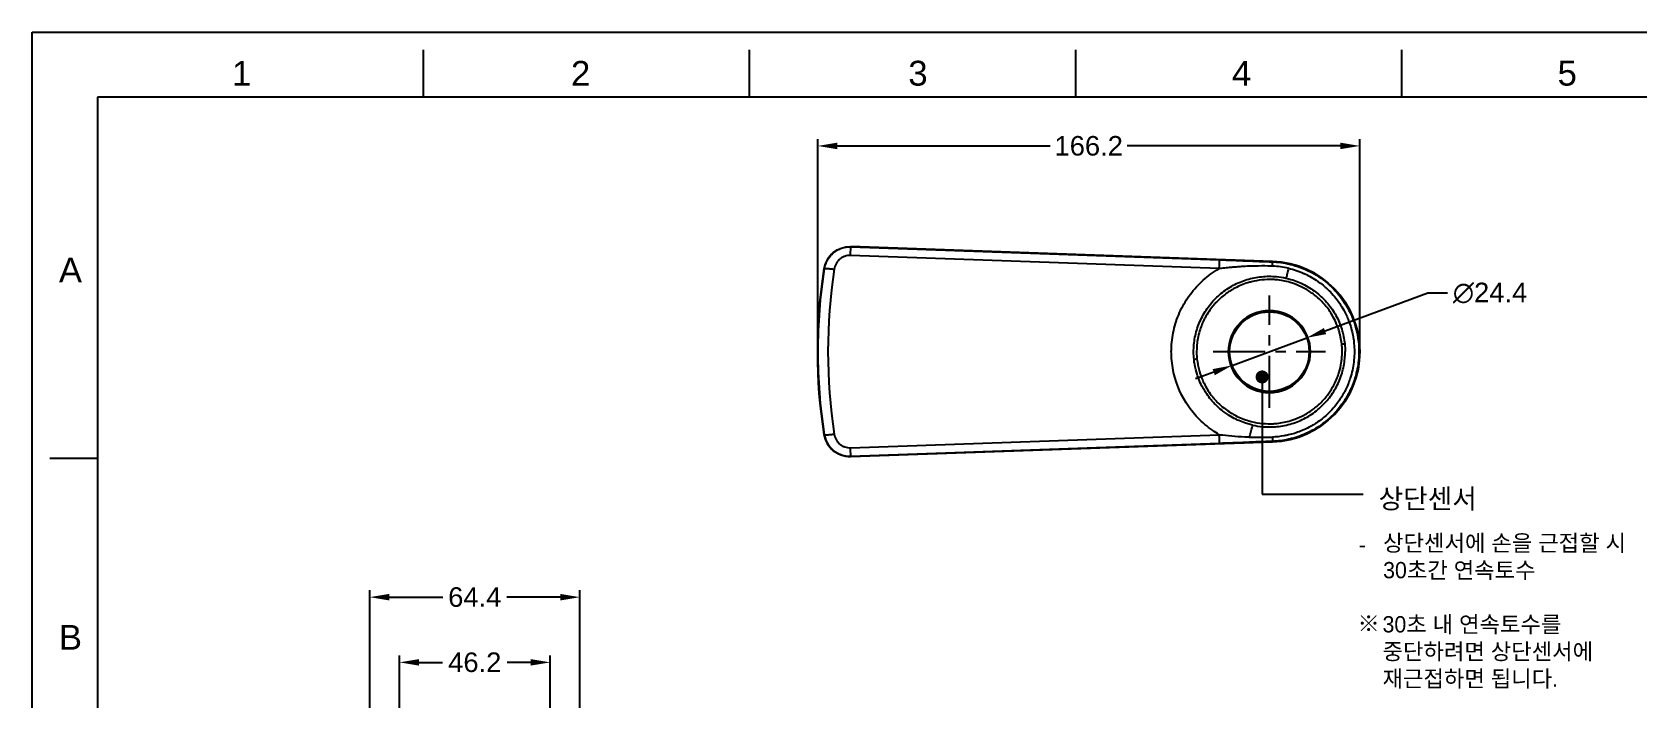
# Model space of a CAD drawing. Header units: millimetres. Extents: x 4900 to 5740, y 840 to 1434.
# Drawn here: x 4900 to 5392.7, y 1229.1 to 1434 of the extents above; entities that cross this region are included whole.
import ezdxf

# ---------------------------------------------------------------- set-up
doc = ezdxf.new("R2010")
doc.units = ezdxf.units.MM
doc.linetypes.add('CENTERX2', pattern=[101.6, 63.5, -12.7, 12.7, -12.7])
for name, color, linetype in [('CENTER', 1, 'CENTERX2'), ('DIM', 3, 'Continuous'), ('FORM', 7, 'Continuous'), ('TEXT', 2, 'Continuous')]:
    doc.layers.add(name, color=color, linetype=linetype)
doc.styles.get("Standard").update_dxf_attribs({"font": 'arial.ttf'})
doc.dimstyles.new('사본 ISO-25', dxfattribs={"dimtxt": 7, "dimasz": 7, "dimexe": 2.1, "dimexo": 2.1, "dimgap": 2, "dimtad": 1, "dimtih": 1, "dimtoh": 1, "dimdec": 1, "dimdsep": 46, "dimtxsty": 'Standard', "dimcen": 0, "dimclrd": 3, "dimclre": 3, "dimclrt": 4, "dimazin": 2, "dimtp": 0.1, "dimtm": 0.1, "dimtfac": 0.714286, "dimtdec": 1, "dimtmove": 0, "dimatfit": 3, "dimfxl": 1, "dimarcsym": 0})

# ---------------------------------------------------------------- blocks, each defined once
blk = doc.blocks.new('*D79')
at = {"layer": 'DIM', "color": 3, "lineweight": -2, "transparency": 16777216}
for p, q in [((5327.99, 1353.93), (5296.45, 1342.28)), ((5333.99, 1353.93), (5327.99, 1353.93)), ((5267.93, 1331.74), (5290.82, 1340.2)), ((5262.3, 1329.66), (5256.68, 1327.58))]:
    blk.add_line(p, q, dxfattribs=at)
at = {"layer": 'DIM', "color": 3, "transparency": 16777216}
for points in [[(5296.1, 1343.22), (5296.8, 1341.34), (5290.82, 1340.2)], [(5261.96, 1330.6), (5262.65, 1328.72), (5267.93, 1331.74)]]:
    blk.add_solid(points, dxfattribs=at)
at = {"layer": 'DIM', "color": 4, "transparency": 16777216, "insert": (5347.04, 1353.93), "char_height": 6, "attachment_point": 5}
blk.add_mtext('∅24.4', dxfattribs=at)
blk = doc.blocks.new('*D80')
at = {"layer": 'DIM', "color": 3, "lineweight": -2, "transparency": 16777216}
for p, q in [((5140.88, 1338.07), (5140.88, 1401.18)), ((5307.09, 1338.07), (5307.09, 1401.18)), ((5146.88, 1399.08), (5212.17, 1399.08)), ((5301.09, 1399.08), (5235.79, 1399.08))]:
    blk.add_line(p, q, dxfattribs=at)
at = {"layer": 'DIM', "color": 3, "transparency": 16777216}
for points in [[(5146.88, 1400.08), (5146.88, 1398.08), (5140.88, 1399.08)], [(5301.09, 1400.08), (5301.09, 1398.08), (5307.09, 1399.08)]]:
    blk.add_solid(points, dxfattribs=at)
at = {"layer": 'DIM', "color": 4, "transparency": 16777216, "insert": (5223.98, 1399.08), "char_height": 6, "attachment_point": 5}
blk.add_mtext('166.2', dxfattribs=at)
blk = doc.blocks.new('*D81')
at = {"layer": 'DIM', "color": 3, "lineweight": -2, "transparency": 16777216}
for p, q in [((5003.52, 1211.73), (5003.52, 1262.73)), ((5067.95, 1211.73), (5067.95, 1262.73)), ((5009.52, 1260.63), (5025.94, 1260.63)), ((5061.95, 1260.63), (5045.53, 1260.63))]:
    blk.add_line(p, q, dxfattribs=at)
at = {"layer": 'DIM', "color": 3, "transparency": 16777216}
for points in [[(5009.52, 1261.63), (5009.52, 1259.63), (5003.52, 1260.63)], [(5061.95, 1261.63), (5061.95, 1259.63), (5067.95, 1260.63)]]:
    blk.add_solid(points, dxfattribs=at)
at = {"layer": 'DIM', "color": 4, "transparency": 16777216, "insert": (5035.73, 1260.63), "char_height": 6, "attachment_point": 5}
blk.add_mtext('64.4', dxfattribs=at)
blk = doc.blocks.new('*D82')
at = {"layer": 'DIM', "color": 3, "lineweight": -2, "transparency": 16777216}
for p, q in [((5012.62, 1221.93), (5012.62, 1242.73)), ((5058.85, 1221.93), (5058.85, 1242.73)), ((5018.62, 1240.63), (5025.85, 1240.63)), ((5052.85, 1240.63), (5045.62, 1240.63))]:
    blk.add_line(p, q, dxfattribs=at)
at = {"layer": 'DIM', "color": 3, "transparency": 16777216}
for points in [[(5018.62, 1241.63), (5018.62, 1239.63), (5012.62, 1240.63)], [(5052.85, 1241.63), (5052.85, 1239.63), (5058.85, 1240.63)]]:
    blk.add_solid(points, dxfattribs=at)
at = {"layer": 'DIM', "color": 4, "transparency": 16777216, "insert": (5035.73, 1240.63), "char_height": 6, "attachment_point": 5}
blk.add_mtext('46.2', dxfattribs=at)

msp = doc.modelspace()

# ---------------------------------------------------------------- linework, layer by layer
for p, q in [((5264.01, 1361.44), (5150.94, 1365.47)), ((5280.34, 1363.66), (5151.04, 1368.18)), ((5151.04, 1368.18), (5151.04, 1368.11)), ((5151.04, 1368.11), (5264.11, 1364.13)), ((5280.34, 1363.66), (5151.05, 1368.18)), ((5142.86, 1361.42), (5142.96, 1361.41)), ((5263.84, 1361.34), (5263.84, 1361.34)), ((5280.34, 1363.5), (5280.34, 1363.66)), ((5142.96, 1310.53), (5142.86, 1310.51)), ((5263.84, 1310.59), (5263.84, 1310.59)), ((5150.94, 1306.47), (5264.01, 1310.49)), ((5151.04, 1303.76), (5280.34, 1308.27)), ((5264.11, 1307.8), (5151.04, 1303.83)), ((5151.05, 1303.76), (5280.34, 1308.27)), ((5280.34, 1308.27), (5280.34, 1308.44)), ((5151.04, 1303.83), (5151.04, 1303.76))]:
    msp.add_line(p, q)
at = {"extrusion": (0, 0, -1)}
msp.add_circle((-5279.38, 1335.97), 12.6, dxfattribs=at)
for radius in [12.5, 12.2]:
    msp.add_circle((5279.38, 1335.97), radius)
for centre, radius, start, end in [((-5150.76, 1360.18), 8, 8.9155, 91.999), ((-5150.76, 1360.18), 6.53, 91.9089, 91.9101), ((-5305.12, 1335.97), 164.24, 351.0836, 8.9164), ((-5279.38, 1335.97), 27.71, 92, 268), ((-5279.38, 1335.97), 26.08, 165.1846, 165.7712), ((-5150.76, 1311.75), 8, 268.001, 351.0845), ((-5150.76, 1311.75), 6.53, 268.0899, 268.0911)]:
    msp.add_arc(centre, radius, start, end, dxfattribs=at)
for centre, radius, start, end in [((5150.76, 1360.18), 6.38, 88.0956, 88.0967), ((5305.12, 1335.97), 164.24, 171.0833, 188.9167), ((5279.38, 1335.97), 27.71, 272, 88), ((5150.76, 1311.75), 6.38, 271.9033, 271.9044)]:
    msp.add_arc(centre, radius, start, end)
for centre, major_axis, start_param, end_param in [((5150.77, 1360.18), (-7.68, 2.25), 5.682442, 6.41292), ((5150.77, 1311.75), (-7.68, -2.25), 6.153451, 6.883908)]:
    msp.add_ellipse(centre, major_axis=major_axis, ratio=0.99938, start_param=start_param, end_param=end_param)
for centre, major_axis, ratio, start_param, end_param in [((5150.94, 1365.11), (-0.11, -3), 0.004173, 1.688984, 3.089232), ((5264.01, 1361.14), (-0.11, -3), 0.003594, 1.672816, 3.089232), ((5150.94, 1306.83), (0.11, -3), 0.004173, 0.05236, 1.452609), ((5264.01, 1310.8), (0.11, -3), 0.003594, 0.05236, 1.468938)]:
    msp.add_ellipse(centre, major_axis=major_axis, ratio=ratio, start_param=start_param, end_param=end_param, dxfattribs=at)
for points, knots in [([(5142.96, 1361.41), (5143.1, 1362.35), (5143.42, 1363.27), (5143.89, 1364.1), (5144.13, 1364.52), (5144.4, 1364.91), (5144.71, 1365.28), (5145.01, 1365.64), (5145.35, 1365.98), (5145.72, 1366.29), (5146.09, 1366.59), (5146.48, 1366.86), (5146.9, 1367.1), (5147.31, 1367.33), (5147.75, 1367.53), (5148.2, 1367.68), (5149.11, 1367.99), (5150.07, 1368.14), (5151.04, 1368.11)], [0, 0, 0, 0, 0.25, 0.25, 0.25, 0.375, 0.375, 0.375, 0.5, 0.5, 0.5, 0.625, 0.625, 0.625, 0.75, 0.75, 0.75, 1, 1, 1, 1]), ([(5150.94, 1365.47), (5150.34, 1365.49), (5149.44, 1365.35), (5148.35, 1364.85), (5147.61, 1364.34), (5146.98, 1363.7), (5146.31, 1362.71), (5146.01, 1361.84), (5145.92, 1361.25)], [0, 0, 0, 0, 0.25, 0.375, 0.5, 0.625, 0.75, 1, 1, 1, 1]), ([(5142.96, 1361.41), (5142.98, 1361.44), (5143.07, 1361.46), (5143.22, 1361.48), (5143.3, 1361.48), (5143.4, 1361.48), (5143.51, 1361.48), (5143.62, 1361.48), (5143.75, 1361.48), (5143.89, 1361.47), (5144.04, 1361.46), (5144.19, 1361.45), (5144.36, 1361.44), (5144.52, 1361.42), (5144.69, 1361.41), (5144.87, 1361.39), (5145.22, 1361.35), (5145.58, 1361.3), (5145.92, 1361.25)], [0, 0, 0, 0, 0.25, 0.25, 0.25, 0.375, 0.375, 0.375, 0.5, 0.5, 0.5, 0.625, 0.625, 0.625, 0.75, 0.75, 0.75, 1, 1, 1, 1]), ([(5249.31, 1335.97), (5249.31, 1336.23), (5249.33, 1338.42), (5249.84, 1342.48), (5251.68, 1348.05), (5254.54, 1353.08), (5257.79, 1356.8), (5260.75, 1359.32), (5262.62, 1360.61), (5263.74, 1361.29), (5264.01, 1361.45)], [0, 0, 0, 0, 0.025214, 0.214193, 0.403172, 0.59215, 0.781129, 0.875619, 0.970108, 1, 1, 1, 1]), ([(5280.28, 1362.19), (5280.2, 1362.2), (5280.13, 1362.2), (5280.05, 1362.2), (5278.69, 1362.25), (5277.34, 1362.26), (5276.01, 1362.24), (5275.59, 1362.24), (5275.17, 1362.23), (5274.75, 1362.22), (5273.83, 1362.19), (5272.91, 1362.16), (5272, 1362.11), (5271.95, 1362.1), (5271.9, 1362.1), (5271.85, 1362.1), (5271.49, 1362.08), (5271.13, 1362.06), (5270.78, 1362.04), (5270.23, 1362), (5269.69, 1361.96), (5269.15, 1361.92), (5268.71, 1361.89), (5268.28, 1361.86), (5267.85, 1361.82), (5267.28, 1361.77), (5266.72, 1361.72), (5266.17, 1361.67), (5265.44, 1361.6), (5264.72, 1361.52), (5264.01, 1361.45)], [0, 0, 0, 0, 0.0132234, 0.0132234, 0.0132234, 0.25, 0.25, 0.25, 0.324362, 0.324362, 0.324362, 0.4905028, 0.4905028, 0.4905028, 0.5, 0.5, 0.5, 0.5656729, 0.5656729, 0.5656729, 0.6672041, 0.6672041, 0.6672041, 0.75, 0.75, 0.75, 0.8581269, 0.8581269, 0.8581269, 0.9999392, 0.9999392, 0.9999392, 0.9999392]), ([(5280.28, 1362.2), (5280.29, 1362.38), (5280.29, 1362.55), (5280.3, 1362.71), (5280.31, 1362.87), (5280.31, 1363.01), (5280.32, 1363.12), (5280.32, 1363.23), (5280.33, 1363.32), (5280.33, 1363.39), (5280.33, 1363.45), (5280.34, 1363.49), (5280.34, 1363.5)], [0.0001844, 0.0001844, 0.0001844, 0.0001844, 0.2506671, 0.2506671, 0.2506671, 0.5013343, 0.5013343, 0.5013343, 0.7520014, 0.7520014, 0.7520014, 1, 1, 1, 1]), ([(5285.28, 1361.53), (5285.26, 1361.54), (5285.24, 1361.55), (5285.22, 1361.55), (5283.61, 1361.93), (5281.96, 1362.14), (5280.28, 1362.19)], [0, 0, 0, 0, 0.0139063, 0.0139063, 0.0139063, 1, 1, 1, 1]), ([(5285.28, 1361.53), (5286.06, 1361.35), (5286.84, 1361.13), (5287.6, 1360.88), (5288.39, 1360.61), (5289.17, 1360.31), (5289.93, 1359.97), (5290.03, 1359.93), (5290.14, 1359.88), (5290.24, 1359.83), (5290.9, 1359.53), (5291.54, 1359.2), (5292.16, 1358.85), (5292.89, 1358.44), (5293.59, 1358), (5294.27, 1357.52), (5294.41, 1357.42), (5294.55, 1357.32), (5294.69, 1357.22), (5295.22, 1356.83), (5295.74, 1356.42), (5296.25, 1355.99), (5296.4, 1355.86), (5296.55, 1355.73), (5296.7, 1355.6), (5297.18, 1355.17), (5297.64, 1354.73), (5298.08, 1354.27), (5298.23, 1354.11), (5298.38, 1353.96), (5298.52, 1353.8), (5299.1, 1353.18), (5299.64, 1352.53), (5300.15, 1351.85), (5300.52, 1351.36), (5300.87, 1350.86), (5301.2, 1350.34), (5301.33, 1350.14), (5301.46, 1349.94), (5301.58, 1349.74), (5302.02, 1349.02), (5302.43, 1348.27), (5302.8, 1347.51), (5303.06, 1346.96), (5303.31, 1346.41), (5303.53, 1345.85), (5303.62, 1345.63), (5303.71, 1345.41), (5303.79, 1345.19), (5304.29, 1343.84), (5304.68, 1342.44), (5304.96, 1341.01), (5305.01, 1340.78), (5305.05, 1340.54), (5305.09, 1340.3), (5305.19, 1339.7), (5305.27, 1339.1), (5305.32, 1338.5), (5305.41, 1337.65), (5305.45, 1336.81), (5305.44, 1335.96), (5305.44, 1335.74), (5305.44, 1335.52), (5305.44, 1335.29), (5305.39, 1333.61), (5305.19, 1331.91), (5304.83, 1330.28), (5304.65, 1329.45), (5304.43, 1328.65), (5304.17, 1327.85), (5303.98, 1327.25), (5303.76, 1326.66), (5303.53, 1326.07), (5303.45, 1325.88), (5303.37, 1325.68), (5303.28, 1325.48), (5303.03, 1324.91), (5302.76, 1324.34), (5302.47, 1323.78), (5302.37, 1323.59), (5302.27, 1323.39), (5302.16, 1323.2), (5301.86, 1322.65), (5301.54, 1322.11), (5301.2, 1321.59), (5301.08, 1321.41), (5300.96, 1321.23), (5300.84, 1321.05), (5300.48, 1320.53), (5300.11, 1320.03), (5299.73, 1319.55), (5299.21, 1318.89), (5298.66, 1318.27), (5298.08, 1317.67), (5297.91, 1317.49), (5297.74, 1317.32), (5297.56, 1317.15), (5296.54, 1316.15), (5295.43, 1315.22), (5294.26, 1314.41), (5294.03, 1314.25), (5293.79, 1314.09), (5293.56, 1313.94), (5293.1, 1313.64), (5292.63, 1313.35), (5292.15, 1313.08), (5291.43, 1312.67), (5290.69, 1312.3), (5289.93, 1311.96), (5289.6, 1311.82), (5289.27, 1311.68), (5288.94, 1311.55), (5287.72, 1311.07), (5286.47, 1310.68), (5285.2, 1310.39), (5284.78, 1310.29), (5284.35, 1310.2), (5283.92, 1310.13), (5282.72, 1309.91), (5281.5, 1309.79), (5280.28, 1309.74)], [0, 0, 0, 0, 0.0324237, 0.0324237, 0.0324237, 0.0657884, 0.0657884, 0.0657884, 0.0703658, 0.0703658, 0.0703658, 0.0991531, 0.0991531, 0.0991531, 0.1325178, 0.1325178, 0.1325178, 0.1394834, 0.1394834, 0.1394834, 0.1658825, 0.1658825, 0.1658825, 0.1738088, 0.1738088, 0.1738088, 0.1992472, 0.1992472, 0.1992472, 0.2077664, 0.2077664, 0.2077664, 0.2416412, 0.2416412, 0.2416412, 0.2659766, 0.2659766, 0.2659766, 0.275408, 0.275408, 0.275408, 0.308804, 0.308804, 0.308804, 0.332706, 0.332706, 0.332706, 0.3420508, 0.3420508, 0.3420508, 0.3994354, 0.3994354, 0.3994354, 0.408897, 0.408897, 0.408897, 0.4328001, 0.4328001, 0.4328001, 0.4661648, 0.4661648, 0.4661648, 0.4749739, 0.4749739, 0.4749739, 0.5413578, 0.5413578, 0.5413578, 0.5746572, 0.5746572, 0.5746572, 0.5996236, 0.5996236, 0.5996236, 0.6080763, 0.6080763, 0.6080763, 0.6329883, 0.6329883, 0.6329883, 0.6415876, 0.6415876, 0.6415876, 0.666353, 0.666353, 0.666353, 0.6749955, 0.6749955, 0.6749955, 0.6997177, 0.6997177, 0.6997177, 0.7330824, 0.7330824, 0.7330824, 0.7427492, 0.7427492, 0.7427492, 0.7998118, 0.7998118, 0.7998118, 0.8110982, 0.8110982, 0.8110982, 0.8331765, 0.8331765, 0.8331765, 0.8665412, 0.8665412, 0.8665412, 0.8808814, 0.8808814, 0.8808814, 0.9332706, 0.9332706, 0.9332706, 0.9508234, 0.9508234, 0.9508234, 1, 1, 1, 1]), ([(5280.34, 1363.5), (5281.92, 1363.44), (5283.69, 1363.26), (5285.8, 1362.75), (5287.77, 1362.27), (5290.03, 1361.45), (5291.99, 1360.43), (5292.12, 1360.37), (5292.25, 1360.3), (5292.37, 1360.23), (5294.42, 1359.13), (5296.14, 1357.9), (5297.78, 1356.41), (5299.42, 1354.93), (5300.97, 1353.17), (5302.33, 1351.09), (5303.7, 1349), (5304.86, 1346.59), (5305.64, 1344.02), (5306.42, 1341.46), (5306.84, 1338.75), (5306.84, 1335.97)], [0, 0, 0, 0, 0.166667, 0.166667, 0.166667, 0.323195, 0.323195, 0.323195, 0.333333, 0.333333, 0.333333, 0.5, 0.5, 0.5, 0.666667, 0.666667, 0.666667, 0.833333, 0.833333, 0.833333, 1, 1, 1, 1]), ([(5285.28, 1361.53), (5285.21, 1361.25), (5285.14, 1360.97), (5285.08, 1360.71), (5284.93, 1360.12), (5284.8, 1359.63), (5284.69, 1359.25), (5284.6, 1358.91), (5284.52, 1358.67), (5284.47, 1358.52)], [0, 0, 0, 0, 0.1863574, 0.1863574, 0.1863574, 0.6080767, 0.6080767, 0.6080767, 1, 1, 1, 1]), ([(5256.27, 1333.56), (5256.11, 1335.07), (5256.09, 1338.14), (5256.96, 1342.6), (5258.69, 1346.83), (5260.8, 1350.01), (5262.84, 1352.28), (5265.07, 1354.3), (5268.26, 1356.45), (5272.45, 1358.19), (5276.96, 1359.11), (5281.01, 1359.13), (5283.5, 1358.74), (5284.47, 1358.52)], [0, 0, 0, 0, 0.103548, 0.207097, 0.310645, 0.414193, 0.465968, 0.517742, 0.62129, 0.724838, 0.828387, 0.931935, 1, 1, 1, 1]), ([(5287.12, 1356.74), (5286.91, 1356.81), (5286.69, 1356.89), (5286.48, 1356.96), (5286.22, 1357.04), (5285.96, 1357.13), (5285.71, 1357.2), (5284.32, 1357.61), (5282.88, 1357.88), (5281.43, 1358.01), (5281.03, 1358.05), (5280.63, 1358.07), (5280.24, 1358.08), (5279.18, 1358.12), (5278.13, 1358.08), (5277.08, 1357.97), (5276, 1357.85), (5274.93, 1357.66), (5273.88, 1357.39), (5273.52, 1357.3), (5273.16, 1357.2), (5272.8, 1357.09), (5271.41, 1356.66), (5270.07, 1356.11), (5268.79, 1355.43), (5268.51, 1355.28), (5268.23, 1355.12), (5267.96, 1354.96), (5266.97, 1354.38), (5266.03, 1353.73), (5265.15, 1353.02), (5264.59, 1352.56), (5264.05, 1352.08), (5263.54, 1351.57), (5263.36, 1351.39), (5263.18, 1351.2), (5263, 1351.02), (5262.68, 1350.67), (5262.37, 1350.32), (5262.07, 1349.95), (5261.14, 1348.83), (5260.33, 1347.61), (5259.64, 1346.32), (5259.56, 1346.18), (5259.49, 1346.03), (5259.41, 1345.88), (5258.83, 1344.73), (5258.35, 1343.53), (5257.98, 1342.29), (5257.75, 1341.52), (5257.56, 1340.74), (5257.42, 1339.95), (5257.3, 1339.31), (5257.21, 1338.67), (5257.16, 1338.03), (5257.12, 1337.64), (5257.09, 1337.24), (5257.08, 1336.84), (5257.04, 1335.8), (5257.08, 1334.73), (5257.18, 1333.66)], [0.353852, 0.353852, 0.353852, 0.353852, 0.3636364, 0.3636364, 0.3636364, 0.3751941, 0.3751941, 0.3751941, 0.4375174, 0.4375174, 0.4375174, 0.4545455, 0.4545455, 0.4545455, 0.4994757, 0.4994757, 0.4994757, 0.5454545, 0.5454545, 0.5454545, 0.5612198, 0.5612198, 0.5612198, 0.6227349, 0.6227349, 0.6227349, 0.6363636, 0.6363636, 0.6363636, 0.6849471, 0.6849471, 0.6849471, 0.7162258, 0.7162258, 0.7162258, 0.7272727, 0.7272727, 0.7272727, 0.747707, 0.747707, 0.747707, 0.810971, 0.810971, 0.810971, 0.8181818, 0.8181818, 0.8181818, 0.8740934, 0.8740934, 0.8740934, 0.9090909, 0.9090909, 0.9090909, 0.9373463, 0.9373463, 0.9373463, 0.9545455, 0.9545455, 0.9545455, 1, 1, 1, 1]), ([(5284.47, 1358.52), (5284.98, 1358.41), (5285.48, 1358.28), (5285.98, 1358.14), (5287.43, 1357.71), (5288.85, 1357.14), (5290.19, 1356.43), (5291.54, 1355.73), (5292.81, 1354.9), (5294, 1353.95), (5295.18, 1353), (5296.28, 1351.92), (5297.25, 1350.76), (5298.22, 1349.6), (5299.07, 1348.35), (5299.8, 1347.02), (5300.52, 1345.68), (5301.12, 1344.27), (5301.57, 1342.83), (5301.8, 1342.1), (5301.98, 1341.37), (5302.14, 1340.63), (5302.29, 1339.89), (5302.41, 1339.14), (5302.49, 1338.38)], [0, 0, 0, 0, 0.0540268, 0.0540268, 0.0540268, 0.211689, 0.211689, 0.211689, 0.3693512, 0.3693512, 0.3693512, 0.5270134, 0.5270134, 0.5270134, 0.6846756, 0.6846756, 0.6846756, 0.8423378, 0.8423378, 0.8423378, 0.9211689, 0.9211689, 0.9211689, 1, 1, 1, 1]), ([(5301.58, 1338.29), (5301.49, 1339.02), (5301.37, 1339.74), (5301.22, 1340.44), (5301.15, 1340.78), (5301.08, 1341.11), (5300.99, 1341.44), (5300.9, 1341.81), (5300.79, 1342.18), (5300.68, 1342.54), (5300.48, 1343.18), (5300.25, 1343.81), (5299.99, 1344.42), (5299.69, 1345.15), (5299.35, 1345.86), (5298.97, 1346.56), (5298.33, 1347.72), (5297.6, 1348.82), (5296.76, 1349.85), (5296.68, 1349.95), (5296.6, 1350.05), (5296.52, 1350.15), (5295.58, 1351.26), (5294.53, 1352.29), (5293.39, 1353.2), (5292.98, 1353.53), (5292.55, 1353.84), (5292.12, 1354.15), (5291.36, 1354.67), (5290.56, 1355.15), (5289.74, 1355.57), (5288.9, 1356.02), (5288.02, 1356.4), (5287.12, 1356.74)], [0, 0, 0, 0, 0.0308415, 0.0308415, 0.0308415, 0.0454545, 0.0454545, 0.0454545, 0.0620683, 0.0620683, 0.0620683, 0.0909091, 0.0909091, 0.0909091, 0.1249997, 0.1249997, 0.1249997, 0.1818182, 0.1818182, 0.1818182, 0.1873119, 0.1873119, 0.1873119, 0.2499148, 0.2499148, 0.2499148, 0.2727273, 0.2727273, 0.2727273, 0.3125728, 0.3125728, 0.3125728, 0.353852, 0.353852, 0.353852, 0.353852]), ([(5264.01, 1310.49), (5263.29, 1310.91), (5260.92, 1312.42), (5257.33, 1315.49), (5252.48, 1321.68), (5250.03, 1328.1), (5249.37, 1333.58), (5249.31, 1335.26), (5249.31, 1335.97)], [0, 0, 0, 0, 0.079807, 0.268891, 0.457975, 0.836144, 0.930686, 1, 1, 1, 1]), ([(5274.28, 1313.41), (5275.26, 1313.19), (5277.74, 1312.8), (5281.83, 1312.83), (5286.3, 1313.75), (5290.52, 1315.5), (5294.31, 1318.06), (5297.54, 1321.29), (5300.08, 1325.13), (5301.79, 1329.33), (5302.51, 1333.05), (5302.61, 1335.26), (5302.61, 1335.97)], [0, 0, 0, 0, 0.072549, 0.182055, 0.291561, 0.401067, 0.510573, 0.62008, 0.729586, 0.839092, 0.948598, 1, 1, 1, 1]), ([(5306.84, 1335.97), (5306.84, 1335.86), (5306.84, 1335.76), (5306.83, 1335.45), (5306.83, 1335.14), (5306.79, 1334.15), (5306.7, 1333.26), (5306.62, 1332.36), (5306.5, 1331.57), (5306.33, 1330.7), (5306.16, 1329.83), (5305.94, 1328.88), (5305.6, 1327.81), (5305.39, 1327.11), (5305.12, 1326.35), (5304.84, 1325.66), (5304.69, 1325.28), (5304.53, 1324.91), (5304.38, 1324.58), (5304.16, 1324.09), (5303.95, 1323.67), (5303.74, 1323.26), (5303.54, 1322.88), (5303.34, 1322.52), (5303.12, 1322.12), (5302.9, 1321.76), (5302.67, 1321.37), (5302.41, 1320.97), (5302.08, 1320.47), (5301.72, 1319.94), (5301.33, 1319.42), (5301.18, 1319.22), (5301.03, 1319.03), (5300.87, 1318.83), (5300.36, 1318.18), (5299.8, 1317.53), (5299.15, 1316.85), (5299.04, 1316.74), (5298.93, 1316.63), (5298.82, 1316.51), (5297.82, 1315.51), (5296.62, 1314.47), (5295.27, 1313.51), (5295.23, 1313.48), (5295.18, 1313.45), (5295.14, 1313.41), (5294.44, 1312.92), (5293.7, 1312.45), (5292.92, 1312.01), (5292.24, 1311.62), (5291.52, 1311.25), (5290.75, 1310.9), (5290.69, 1310.87), (5290.63, 1310.84), (5290.57, 1310.82), (5288.99, 1310.11), (5287.23, 1309.52), (5285.57, 1309.13), (5285.49, 1309.12), (5285.41, 1309.1), (5285.33, 1309.08), (5283.54, 1308.68), (5281.9, 1308.49), (5280.34, 1308.44)], [0, 0, 0, 0, 0.083333, 0.083333, 0.083333, 0.166667, 0.166667, 0.166667, 0.25, 0.25, 0.25, 0.333333, 0.333333, 0.333333, 0.387363, 0.387363, 0.387363, 0.416667, 0.416667, 0.416667, 0.460071, 0.460071, 0.460071, 0.5, 0.5, 0.5, 0.536974, 0.536974, 0.536974, 0.583333, 0.583333, 0.583333, 0.600626, 0.600626, 0.600626, 0.65725, 0.65725, 0.65725, 0.666667, 0.666667, 0.666667, 0.75, 0.75, 0.75, 0.752825, 0.752825, 0.752825, 0.795892, 0.795892, 0.795892, 0.833333, 0.833333, 0.833333, 0.836295, 0.836295, 0.836295, 0.913005, 0.913005, 0.913005, 0.916667, 0.916667, 0.916667, 1, 1, 1, 1]), ([(5291.51, 1317.38), (5292.04, 1317.72), (5292.55, 1318.07), (5293.04, 1318.45), (5293.23, 1318.6), (5293.42, 1318.76), (5293.61, 1318.91), (5294.73, 1319.83), (5295.76, 1320.87), (5296.69, 1322), (5297.02, 1322.41), (5297.35, 1322.84), (5297.65, 1323.27), (5298.18, 1324.03), (5298.67, 1324.82), (5299.1, 1325.64), (5299.73, 1326.81), (5300.24, 1328.04), (5300.64, 1329.3), (5300.68, 1329.41), (5300.72, 1329.53), (5300.75, 1329.65), (5301.04, 1330.6), (5301.26, 1331.57), (5301.42, 1332.56), (5301.49, 1333.01), (5301.55, 1333.47), (5301.59, 1333.93), (5301.66, 1334.6), (5301.69, 1335.28), (5301.7, 1335.97)], [0.6720413, 0.6720413, 0.6720413, 0.6720413, 0.7, 0.7, 0.7, 0.7110044, 0.7110044, 0.7110044, 0.7761888, 0.7761888, 0.7761888, 0.8, 0.8, 0.8, 0.8409604, 0.8409604, 0.8409604, 0.9, 0.9, 0.9, 0.9055262, 0.9055262, 0.9055262, 0.95, 0.95, 0.95, 0.9704428, 0.9704428, 0.9704428, 1, 1, 1, 1]), ([(5301.58, 1338.29), (5301.66, 1338.29), (5301.75, 1338.3), (5301.83, 1338.31), (5301.93, 1338.32), (5302.02, 1338.33), (5302.11, 1338.34), (5302.19, 1338.35), (5302.27, 1338.36), (5302.33, 1338.37), (5302.4, 1338.37), (5302.45, 1338.38), (5302.49, 1338.38)], [0, 0, 0, 0, 0.2302761, 0.2302761, 0.2302761, 0.4868508, 0.4868508, 0.4868508, 0.7434254, 0.7434254, 0.7434254, 1, 1, 1, 1]), ([(5301.7, 1335.97), (5301.7, 1336.01), (5301.7, 1336.06), (5301.7, 1336.1), (5301.69, 1336.83), (5301.65, 1337.56), (5301.58, 1338.29)], [0, 0, 0, 0, 0.057675, 0.057675, 0.057675, 1, 1, 1, 1]), ([(5257.18, 1333.66), (5257.1, 1333.65), (5257.01, 1333.63), (5256.92, 1333.62), (5256.83, 1333.61), (5256.73, 1333.6), (5256.65, 1333.6), (5256.56, 1333.59), (5256.48, 1333.58), (5256.42, 1333.57), (5256.36, 1333.56), (5256.3, 1333.56), (5256.27, 1333.56)], [0, 0, 0, 0, 0.2354314, 0.2354314, 0.2354314, 0.4903747, 0.4903747, 0.4903747, 0.7453181, 0.7453181, 0.7453181, 1, 1, 1, 1]), ([(5274.28, 1313.41), (5273.78, 1313.52), (5273.28, 1313.65), (5272.79, 1313.8), (5272.56, 1313.86), (5272.32, 1313.94), (5272.09, 1314.01), (5271.37, 1314.25), (5270.67, 1314.52), (5269.98, 1314.82), (5269.5, 1315.03), (5269.03, 1315.26), (5268.57, 1315.5), (5267.9, 1315.85), (5267.24, 1316.23), (5266.61, 1316.64), (5266.41, 1316.77), (5266.22, 1316.9), (5266.02, 1317.04), (5265.59, 1317.34), (5265.17, 1317.65), (5264.76, 1317.98), (5264.17, 1318.46), (5263.6, 1318.97), (5263.06, 1319.5), (5262.9, 1319.65), (5262.74, 1319.81), (5262.58, 1319.97), (5262.22, 1320.36), (5261.86, 1320.75), (5261.52, 1321.16), (5261.04, 1321.74), (5260.58, 1322.35), (5260.15, 1322.97), (5260.02, 1323.17), (5259.89, 1323.36), (5259.77, 1323.55), (5259.48, 1324), (5259.21, 1324.46), (5258.96, 1324.92), (5258.23, 1326.25), (5257.64, 1327.64), (5257.19, 1329.09), (5256.89, 1330.04), (5256.65, 1331.02), (5256.48, 1332.01), (5256.39, 1332.52), (5256.32, 1333.04), (5256.27, 1333.56)], [0, 0, 0, 0, 0.053253, 0.053253, 0.053253, 0.0788125, 0.0788125, 0.0788125, 0.15684, 0.15684, 0.15684, 0.2110441, 0.2110441, 0.2110441, 0.2899397, 0.2899397, 0.2899397, 0.3146036, 0.3146036, 0.3146036, 0.3688353, 0.3688353, 0.3688353, 0.4477309, 0.4477309, 0.4477309, 0.4711162, 0.4711162, 0.4711162, 0.5266265, 0.5266265, 0.5266265, 0.6055221, 0.6055221, 0.6055221, 0.6294024, 0.6294024, 0.6294024, 0.6844177, 0.6844177, 0.6844177, 0.8422088, 0.8422088, 0.8422088, 0.9462383, 0.9462383, 0.9462383, 1, 1, 1, 1]), ([(5257.18, 1333.66), (5257.32, 1332.5), (5257.53, 1331.39), (5257.82, 1330.31), (5257.9, 1329.99), (5257.99, 1329.68), (5258.09, 1329.37), (5258.32, 1328.62), (5258.6, 1327.88), (5258.92, 1327.16), (5259.18, 1326.55), (5259.47, 1325.96), (5259.79, 1325.38), (5260.14, 1324.74), (5260.52, 1324.12), (5260.93, 1323.51), (5261.34, 1322.91), (5261.78, 1322.33), (5262.25, 1321.77), (5262.33, 1321.68), (5262.41, 1321.58), (5262.49, 1321.49), (5262.88, 1321.03), (5263.29, 1320.6), (5263.72, 1320.18), (5264.24, 1319.67), (5264.79, 1319.19), (5265.36, 1318.73), (5265.93, 1318.28), (5266.52, 1317.85), (5267.14, 1317.45), (5267.29, 1317.35), (5267.44, 1317.26), (5267.6, 1317.16), (5268.06, 1316.88), (5268.53, 1316.61), (5269.01, 1316.36), (5270.3, 1315.69), (5271.66, 1315.15), (5273.07, 1314.73), (5273.32, 1314.66), (5273.57, 1314.59), (5273.82, 1314.53), (5274.98, 1314.23), (5276.15, 1314.03), (5277.33, 1313.92), (5278.41, 1313.83), (5279.5, 1313.81), (5280.58, 1313.86), (5280.95, 1313.88), (5281.33, 1313.91), (5281.7, 1313.95), (5283.15, 1314.1), (5284.59, 1314.4), (5285.97, 1314.82), (5286.39, 1314.95), (5286.8, 1315.08), (5287.2, 1315.23), (5288.16, 1315.59), (5289.1, 1316.01), (5290, 1316.49), (5290.51, 1316.76), (5291.02, 1317.06), (5291.51, 1317.38)], [0, 0, 0, 0, 0.05, 0.05, 0.05, 0.0645062, 0.0645062, 0.0645062, 0.1, 0.1, 0.1, 0.1295944, 0.1295944, 0.1295944, 0.1620698, 0.1620698, 0.1620698, 0.1944537, 0.1944537, 0.1944537, 0.2, 0.2, 0.2, 0.2268569, 0.2268569, 0.2268569, 0.2594225, 0.2594225, 0.2594225, 0.2918744, 0.2918744, 0.2918744, 0.3, 0.3, 0.3, 0.3241023, 0.3241023, 0.3241023, 0.388468, 0.388468, 0.388468, 0.4, 0.4, 0.4, 0.4524232, 0.4524232, 0.4524232, 0.5, 0.5, 0.5, 0.5165565, 0.5165565, 0.5165565, 0.5807864, 0.5807864, 0.5807864, 0.6, 0.6, 0.6, 0.6456651, 0.6456651, 0.6456651, 0.6720413, 0.6720413, 0.6720413, 0.6720413]), ([(5142.96, 1310.53), (5142.98, 1310.5), (5143.07, 1310.47), (5143.22, 1310.46), (5143.3, 1310.46), (5143.4, 1310.45), (5143.51, 1310.45), (5143.62, 1310.46), (5143.75, 1310.46), (5143.89, 1310.47), (5144.03, 1310.47), (5144.19, 1310.49), (5144.36, 1310.5), (5144.52, 1310.51), (5144.69, 1310.53), (5144.87, 1310.55), (5145.22, 1310.59), (5145.58, 1310.64), (5145.92, 1310.69)], [0, 0, 0, 0, 0.25, 0.25, 0.25, 0.375652, 0.375652, 0.375652, 0.5, 0.5, 0.5, 0.625396, 0.625396, 0.625396, 0.75, 0.75, 0.75, 1, 1, 1, 1]), ([(5142.96, 1310.53), (5142.99, 1310.31), (5143.04, 1310.09), (5143.09, 1309.87), (5143.14, 1309.65), (5143.2, 1309.44), (5143.27, 1309.23), (5143.28, 1309.2), (5143.3, 1309.16), (5143.31, 1309.13), (5143.37, 1308.95), (5143.43, 1308.78), (5143.51, 1308.61), (5143.59, 1308.41), (5143.69, 1308.21), (5143.79, 1308.02), (5143.83, 1307.95), (5143.86, 1307.89), (5143.9, 1307.83), (5143.97, 1307.7), (5144.05, 1307.57), (5144.13, 1307.45), (5144.24, 1307.26), (5144.37, 1307.08), (5144.51, 1306.91), (5144.57, 1306.83), (5144.64, 1306.74), (5144.71, 1306.66), (5144.78, 1306.57), (5144.85, 1306.49), (5144.93, 1306.4), (5145.02, 1306.31), (5145.1, 1306.22), (5145.19, 1306.13), (5145.26, 1306.06), (5145.33, 1306), (5145.4, 1305.93), (5145.51, 1305.83), (5145.61, 1305.74), (5145.73, 1305.65), (5145.78, 1305.6), (5145.84, 1305.55), (5145.91, 1305.5), (5146.04, 1305.4), (5146.17, 1305.3), (5146.3, 1305.21), (5146.35, 1305.18), (5146.4, 1305.14), (5146.45, 1305.11), (5146.61, 1305.01), (5146.73, 1304.94), (5146.86, 1304.86), (5146.88, 1304.85), (5146.9, 1304.84), (5146.91, 1304.83), (5147.03, 1304.77), (5147.16, 1304.7), (5147.29, 1304.63), (5147.44, 1304.56), (5147.59, 1304.5), (5147.73, 1304.44), (5147.88, 1304.37), (5148.03, 1304.32), (5148.18, 1304.26), (5148.2, 1304.26), (5148.21, 1304.26), (5148.22, 1304.25), (5148.36, 1304.2), (5148.5, 1304.16), (5148.64, 1304.12), (5148.8, 1304.08), (5148.96, 1304.04), (5149.11, 1304), (5149.27, 1303.97), (5149.43, 1303.94), (5149.59, 1303.92), (5149.59, 1303.92), (5149.6, 1303.92), (5149.61, 1303.91), (5149.76, 1303.89), (5149.91, 1303.87), (5150.07, 1303.86), (5150.23, 1303.84), (5150.39, 1303.84), (5150.55, 1303.83), (5150.72, 1303.83), (5150.88, 1303.83), (5151.04, 1303.83)], [0, 0, 0, 0, 0.05, 0.05, 0.05, 0.1, 0.1, 0.1, 0.108122, 0.108122, 0.108122, 0.15, 0.15, 0.15, 0.2, 0.2, 0.2, 0.216264, 0.216264, 0.216264, 0.25, 0.25, 0.25, 0.3, 0.3, 0.3, 0.324408, 0.324408, 0.324408, 0.35, 0.35, 0.35, 0.378336, 0.378336, 0.378336, 0.4, 0.4, 0.4, 0.43281, 0.43281, 0.43281, 0.45, 0.45, 0.45, 0.485534, 0.485534, 0.485534, 0.5, 0.5, 0.5, 0.55, 0.55, 0.55, 0.555879, 0.555879, 0.555879, 0.6, 0.6, 0.6, 0.65, 0.65, 0.65, 0.7, 0.7, 0.7, 0.703728, 0.703728, 0.703728, 0.75, 0.75, 0.75, 0.8, 0.8, 0.8, 0.85, 0.85, 0.85, 0.851861, 0.851861, 0.851861, 0.9, 0.9, 0.9, 0.95, 0.95, 0.95, 1, 1, 1, 1]), ([(5145.92, 1310.69), (5145.96, 1310.39), (5146.11, 1309.8), (5146.48, 1308.98), (5146.9, 1308.36), (5147.3, 1307.92), (5147.63, 1307.61), (5147.98, 1307.34), (5148.49, 1307.02), (5149.17, 1306.71), (5150.04, 1306.5), (5150.64, 1306.46), (5150.94, 1306.47)], [0, 0, 0, 0, 0.125, 0.25, 0.375, 0.4375, 0.5, 0.5625, 0.625, 0.75, 0.875, 1, 1, 1, 1]), ([(5273.31, 1309.77), (5273.44, 1310.29), (5273.56, 1310.78), (5273.68, 1311.23), (5273.82, 1311.81), (5273.95, 1312.31), (5274.06, 1312.68), (5274.15, 1313.03), (5274.23, 1313.27), (5274.28, 1313.41)], [0, 0, 0, 0, 0.2819874, 0.2819874, 0.2819874, 0.6541768, 0.6541768, 0.6541768, 0.9992256, 0.9992256, 0.9992256, 0.9992256]), ([(5264.01, 1310.49), (5265.26, 1310.36), (5267.82, 1310.1), (5270.96, 1309.88), (5272.82, 1309.79), (5273.31, 1309.77)], [0.0000074, 0.0000074, 0.0000074, 0.0000074, 0.4242381, 0.8484762, 0.9999999, 0.9999999, 0.9999999, 0.9999999]), ([(5273.31, 1309.77), (5274.2, 1309.73), (5275.1, 1309.71), (5276.01, 1309.7), (5276.01, 1309.7), (5276.02, 1309.7), (5276.03, 1309.7), (5276.9, 1309.68), (5277.78, 1309.69), (5278.67, 1309.7), (5279.21, 1309.71), (5279.74, 1309.72), (5280.28, 1309.74)], [0, 0, 0, 0, 0.391295, 0.391295, 0.391295, 0.394652, 0.394652, 0.394652, 0.772494, 0.772494, 0.772494, 1, 1, 1, 1]), ([(5280.28, 1309.74), (5280.3, 1309.37), (5280.31, 1309.04), (5280.32, 1308.82), (5280.33, 1308.59), (5280.34, 1308.46), (5280.34, 1308.44)], [0.0000444, 0.0000444, 0.0000444, 0.0000444, 0.5027273, 0.5027273, 0.5027273, 1, 1, 1, 1])]:
    msp.add_open_spline(points, degree=3, knots=knots)
for points in [[(5141.04, 1335.97), (5141.04, 1344.45), (5141.67, 1352.94), (5142.96, 1361.41)], [(5145.92, 1361.25), (5143.4, 1344.41), (5143.4, 1327.53), (5145.92, 1310.69)], [(5264.11, 1364.13), (5265.47, 1364.09), (5268.18, 1363.98), (5272.23, 1363.82), (5276.27, 1363.65), (5278.98, 1363.55), (5280.34, 1363.5)], [(5284.61, 1358.5), (5284.61, 1358.5), (5284.61, 1358.49), (5284.61, 1358.49)], [(5142.96, 1310.53), (5141.67, 1319), (5141.04, 1327.49), (5141.04, 1335.97)], [(5302.49, 1338.38), (5302.57, 1337.58), (5302.61, 1336.78), (5302.61, 1335.97)], [(5274.39, 1314.39), (5274.39, 1314.39), (5274.39, 1314.39), (5274.39, 1314.39)], [(5280.34, 1308.44), (5278.98, 1308.39), (5276.27, 1308.29), (5272.23, 1308.12), (5268.18, 1307.95), (5265.47, 1307.85), (5264.11, 1307.8)], [(5271.51, 1307.96), (5271.54, 1307.96), (5271.58, 1307.96), (5271.62, 1307.96)]]:
    msp.add_open_spline(points, degree=3)
at = {"layer": 'CENTER', "ltscale": 0.25}
for p, q in [((5279.38, 1318.77), (5279.38, 1353.17)), ((5262.18, 1335.97), (5296.58, 1335.97))]:
    msp.add_line(p, q, dxfattribs=at)
at = {"layer": 'FORM', "color": 7, "linetype": 'Continuous'}
for p, q in [((4900, 840), (4900, 1434)), ((4900, 1434), (5740, 1434)), ((5020, 1414), (5020, 1428.54)), ((5120, 1414), (5120, 1428.54)), ((5220, 1414), (5220, 1428.54)), ((5320, 1414), (5320, 1428.54)), ((4920, 1414), (4920, 860)), ((5720, 1414), (4920, 1414)), ((4920, 1303.2), (4905.46, 1303.2))]:
    msp.add_line(p, q, dxfattribs=at)

# ---------------------------------------------------------------- texts
at = {"layer": 'FORM', "char_height": 7.62, "attachment_point": 5}
for s, width, insert in [('1', 50, (4964.23, 1421.34)), ('2', 50, (5068.19, 1421.34)), ('3', 50, (5171.62, 1421.34)), ('4', 50, (5270.85, 1421.34)), ('5', 50, (5370.7, 1421.34)), ('A', 10, (4911.75, 1361)), ('B', 10, (4911.75, 1248.31))]:
    msp.add_mtext_dynamic_manual_height_columns(s, width=width, gutter_width=12.5, heights=[0], dxfattribs=dict(at, insert=insert))
at = {"layer": 'TEXT', "attachment_point": 1}
for s, width, gutter_width, insert, char_height in [('{\\fGulim|b0|i0|c129|p50;상단센서}', 38.0905, 17.5, (5312.87, 1293.84), 6), ('{\\fGulim|b0|i0|c129|p50;-}', 5.3248, 78.64, (5306.78, 1279.24), 5), ('{\\fGulim|b0|i0|c129|p50;상단센서에 손을 근접할 시 30초간 연속토수}', 76.9058, 17.5, (5314.25, 1279.76), 5), ('{\\fGulim|b0|i0|c129|p50;※}', 5.3248, 78.64, (5306.39, 1255.06), 5), ('{\\fGulim|b0|i0|c129|p50;30초 내 연속토수를 중단하려면 상단센서에 재근접하면 됩니다.}', 71.795, 78.64, (5314.07, 1254.81), 5)]:
    msp.add_mtext_dynamic_manual_height_columns(s, width=width, gutter_width=gutter_width, heights=[0], dxfattribs=dict(at, insert=insert, char_height=char_height))

# ---------------------------------------------------------------- dimensions: what is measured, and where the dimension line sits
at = {"layer": 'DIM'}
dim = msp.add_linear_dim(base=(5307.09, 1399.08), p1=(5140.88, 1335.97), p2=(5307.09, 1335.97), dimstyle='사본 ISO-25', override={"dimtxt": 6, "dimasz": 6, "dimtad": 0}, dxfattribs=at)
dim.commit()
dim.dimension.update_dxf_attribs({"geometry": '*D80', "text_midpoint": (5223.98, 1399.08), "dimtype": 160})
dim = msp.add_diameter_dim_2p(p1=(5267.93, 1331.74), p2=(5290.82, 1340.2), dimstyle='사본 ISO-25', override={"dimtxt": 6, "dimasz": 6, "dimtad": 0}, dxfattribs=at)
dim.commit()
dim.dimension.update_dxf_attribs({"geometry": '*D79', "text_midpoint": (5347.04, 1353.93), "dimtype": 163})
for base, p1, p2, picture, middle in [((5003.52, 1260.63), (5067.95, 1209.63), (5003.52, 1209.63), '*D81', (5035.73, 1260.63)), ((5058.85, 1240.63), (5012.62, 1219.83), (5058.85, 1219.83), '*D82', (5035.73, 1240.63))]:
    dim = msp.add_linear_dim(base=base, p1=p1, p2=p2, dimstyle='사본 ISO-25', override={"dimtxt": 6, "dimasz": 6, "dimtad": 0}, dxfattribs=at)
    dim.commit()
    dim.dimension.update_dxf_attribs({"geometry": picture, "text_midpoint": middle})

# ---------------------------------------------------------------- leaders
msp.add_leader([(5277.15, 1328.2), (5277.15, 1292.28), (5308.1, 1292.28)], dimstyle='사본 ISO-25', override={"dimasz": 4, "dimgap": 2, "dimtad": 0, "dimldrblk": 'Dot'}, dxfattribs=at)

doc.saveas('drawing.dxf')
